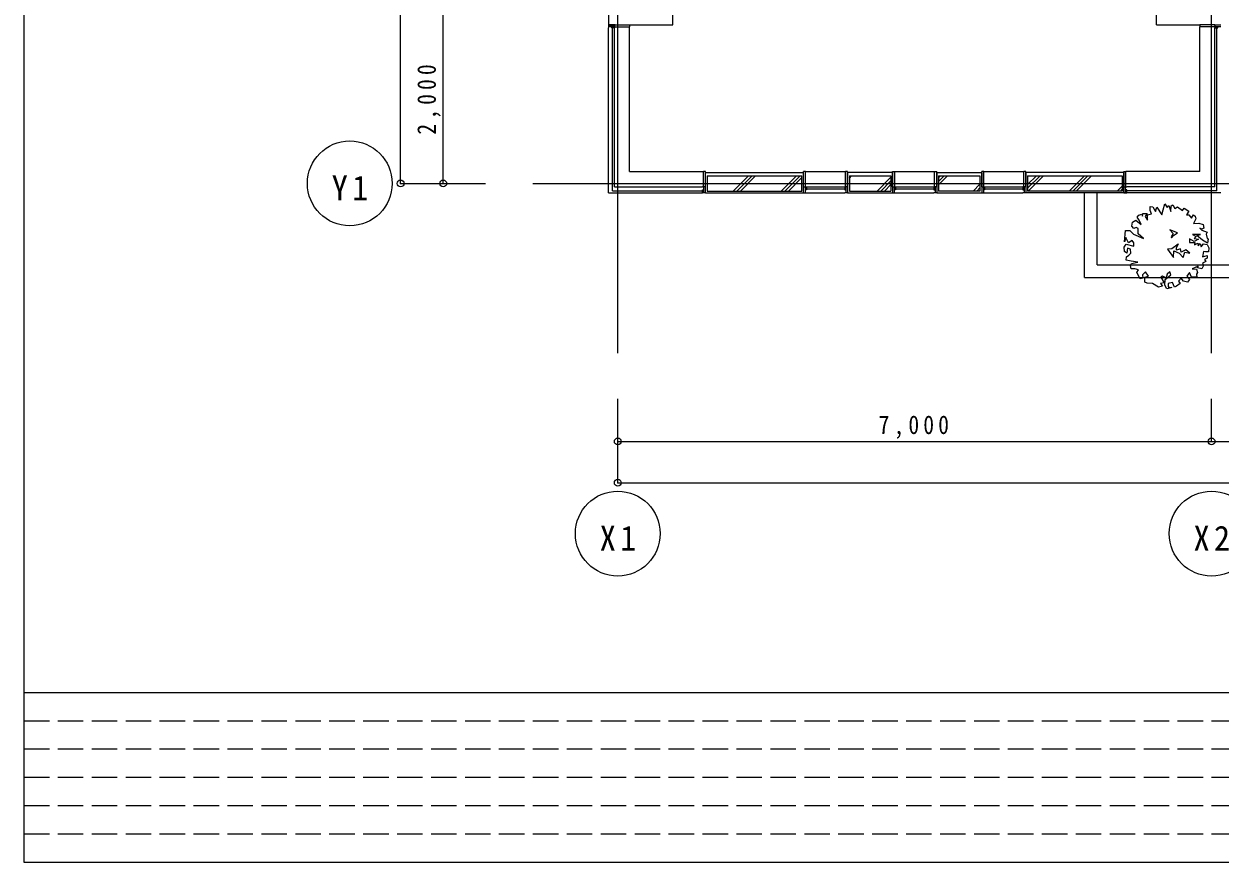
# Model space of a CAD drawing. Units: millimetres at full size, sheet at 1:100. Extents: x -20000 to 20000, y -13850 to 13850.
# Drawn here: x -20000 to -5900, y -13850 to -3970 of the extents above; entities that cross this region are included whole.
import ezdxf

# ---------------------------------------------------------------- set-up
doc = ezdxf.new("R2010")
doc.units = ezdxf.units.MM
doc.header["$LTSCALE"] = 100
doc.header["$PDMODE"] = 32
doc.header["$PDSIZE"] = 80
doc.linetypes.add('DASHED3', pattern=[4, 3, -1])
for name, color, linetype, lineweight in [('0-0_基準線', 5, 'Continuous', 9), ('0-1_仕上げ', 7, 'Continuous', 25), ('0-3_建具', 3, 'Continuous', 13), ('0-8_その他', 134, 'Continuous', 9), ('0-B_記号', 6, 'Continuous', 9), ('0-C_ハッチング', 134, 'Continuous', 9), ('0-D_寸法', 4, 'Continuous', 9), ('F-1_図枠', 7, 'Continuous', 25)]:
    doc.layers.add(name, color=color, linetype=linetype, lineweight=lineweight)
doc.styles.add('ＭＳ ゴシック', font='')
doc.styles.get('ＭＳ ゴシック').set_extended_font_data('MS Gothic')

msp = doc.modelspace()

# ---------------------------------------------------------------- linework, layer by layer
at = {"layer": '0-0_基準線', "color": 1}
for p, q in [((-13000, -7850), (-13000, 11150)), ((-6000, -7850), (-6000, 11150)), ((-14000, -5850), (14500, -5850))]:
    msp.add_line(p, q, dxfattribs=at)
at = {"layer": '0-1_仕上げ'}
for p, q in [((-13110, -2365), (-13110, -3980)), ((-6650, -3980), (-6650, -3200)), ((-13110, -3940), (-13110, -3980)), ((-13110, -3980), (-12350, -3980)), ((-13030, -3980), (-13110, -3980)), ((-6650, -3980), (-6130, -3980)), ((-11965, -5960), (-11965, -5720)), ((-11965, -5720), (-10810, -5720)), ((-9760, -5720), (-10290, -5720)), ((-9760, -5720), (-9760, -5960)), ((-9240, -5720), (-9240, -5960)), ((-9240, -5720), (-8710, -5720)), ((-7035, -5720), (-8190, -5720)), ((-11965, -5960), (-10810, -5960))]:
    msp.add_line(p, q, dxfattribs=at)
at = {"layer": '0-1_仕上げ', "color": 3, "lineweight": 13}
for p, q in [((-13040, -3980), (-13040, -4015)), ((-13040, -3980), (-12860, -3980)), ((-13040, -4005), (-12860, -4005)), ((-12860, -3980), (-12860, -4005)), ((-11990, -5890), (-11990, -5710)), ((-11965, -5710), (-11990, -5710)), ((-11965, -5890), (-11965, -5710)), ((-11965, -5890), (-12000, -5890))]:
    msp.add_line(p, q, dxfattribs=at)
at = {"layer": '0-1_仕上げ', "color": 5, "lineweight": 9}
for p, q in [((-11945, -5760), (-11945, -5940)), ((-11945, -5760), (-10830, -5760)), ((-10830, -5940), (-10830, -5760)), ((-10270, -5760), (-9780, -5760)), ((-10270, -5760), (-10270, -5940)), ((-9780, -5760), (-9780, -5940)), ((-9220, -5760), (-8730, -5760)), ((-9220, -5760), (-9220, -5940)), ((-8730, -5760), (-8730, -5940)), ((-8170, -5760), (-8170, -5940)), ((-11945, -5940), (-10830, -5940)), ((-10270, -5940), (-9780, -5940)), ((-8730, -5940), (-9220, -5940)), ((-7055, -5940), (-8170, -5940))]:
    msp.add_line(p, q, dxfattribs=at)
at = {"layer": '0-1_仕上げ'}
msp.add_lwpolyline([(-12350, -3980), (-12350, -3200), (-12870, -3200)], dxfattribs=at)
at = {"layer": '0-1_仕上げ', "color": 5, "lineweight": 9}
msp.add_lwpolyline([(-8170, -5760), (-7055, -5760), (-7055, -5940)], dxfattribs=at)
at = {"layer": '0-3_建具'}
for p, q in [((-13110, -3980), (-13110, -4015)), ((-13040, -4000), (-13110, -4000)), ((-13063, -5937), (-13063, -4015)), ((-10785, -5710), (-10810, -5710)), ((-10810, -5890), (-10810, -5710)), ((-10785, -5890), (-10785, -5710)), ((-10315, -5890), (-10315, -5710)), ((-10290, -5710), (-10315, -5710)), ((-10290, -5890), (-10290, -5710)), ((-9760, -5890), (-9760, -5710)), ((-9760, -5710), (-9735, -5710)), ((-9735, -5890), (-9735, -5710)), ((-9265, -5890), (-9265, -5710)), ((-9265, -5710), (-9240, -5710)), ((-9240, -5890), (-9240, -5710)), ((-8685, -5710), (-8710, -5710)), ((-8710, -5890), (-8710, -5710)), ((-8685, -5890), (-8685, -5710)), ((-8215, -5890), (-8215, -5710)), ((-8190, -5710), (-8215, -5710)), ((-8190, -5890), (-8190, -5710)), ((-11965, -5890), (-12000, -5890)), ((-11985, -5960), (-11985, -5890)), ((-10810, -5890), (-10775, -5890)), ((-10790, -5890), (-10790, -5960)), ((-10775, -5913), (-10325, -5913)), ((-10310, -5890), (-10310, -5960)), ((-9760, -5890), (-9725, -5890)), ((-9740, -5890), (-9740, -5960)), ((-9725, -5913), (-9275, -5913)), ((-9260, -5890), (-9260, -5960)), ((-8710, -5890), (-8675, -5890)), ((-8690, -5890), (-8690, -5960)), ((-8675, -5913), (-8225, -5913)), ((-8210, -5890), (-8210, -5960)), ((-13063, -5937), (-12000, -5937)), ((-10810, -5960), (-10775, -5960)), ((-10290, -5960), (-10325, -5960)), ((-9760, -5960), (-9725, -5960)), ((-9240, -5960), (-9275, -5960)), ((-8710, -5960), (-8675, -5960)), ((-8190, -5960), (-8225, -5960))]:
    msp.add_line(p, q, dxfattribs=at)
at = {"layer": '0-3_建具', "color": 4, "lineweight": 9}
for p, q in [((-13110, -5960), (-13110, -4015)), ((-13040, -5890), (-13040, -4015)), ((-12860, -5710), (-12860, -4005)), ((-12860, -5710), (-11990, -5710)), ((-10785, -5710), (-10315, -5710)), ((-9735, -5710), (-9265, -5710)), ((-8685, -5710), (-8215, -5710)), ((-13040, -5890), (-12000, -5890)), ((-10775, -5890), (-10325, -5890)), ((-9725, -5890), (-9275, -5890)), ((-8675, -5890), (-8225, -5890)), ((-13110, -5960), (-12000, -5960)), ((-10775, -5960), (-10325, -5960)), ((-9725, -5960), (-9275, -5960)), ((-8675, -5960), (-8225, -5960))]:
    msp.add_line(p, q, dxfattribs=at)
at = {"layer": '0-3_建具', "color": 7, "lineweight": 25}
for p, q in [((-10810, -5960), (-10810, -5720)), ((-10290, -5720), (-10290, -5960)), ((-8710, -5720), (-8710, -5960)), ((-8190, -5720), (-8190, -5960)), ((-7035, -5720), (-7035, -5890)), ((-10290, -5960), (-9760, -5960)), ((-9240, -5960), (-8710, -5960)), ((-5890, -5960), (-8190, -5960))]:
    msp.add_line(p, q, dxfattribs=at)
at = {"layer": '0-3_建具'}
for points in [[(-13040, -3980), (-13040, -4015), (-13075, -4015), (-13075, -4000)], [(-10810, -5890), (-10775, -5890), (-10775, -5925), (-10790, -5925)], [(-10290, -5890), (-10325, -5890), (-10325, -5925), (-10310, -5925)], [(-9760, -5890), (-9725, -5890), (-9725, -5925), (-9740, -5925)], [(-9240, -5890), (-9275, -5890), (-9275, -5925), (-9260, -5925)], [(-8710, -5890), (-8675, -5890), (-8675, -5925), (-8690, -5925)], [(-8190, -5890), (-8225, -5890), (-8225, -5925), (-8210, -5925)], [(-11965, -5960), (-12000, -5960), (-12000, -5925), (-11985, -5925)]]:
    msp.add_lwpolyline(points, dxfattribs=at)
at = {"layer": '0-8_その他', "color": 2, "lineweight": 13}
for p, q in [((-7500, -6960), (-7500, -5960)), ((-7350, -6810), (-7350, -5960)), ((-7350, -6810), (-2040, -6810)), ((-7500, -6960), (-1890, -6960))]:
    msp.add_line(p, q, dxfattribs=at)
at = {"layer": '0-8_その他'}
for points in [[(-6917.8, -6551.7), (-6936.6, -6521.2), (-6978.7, -6549.4), (-7011.5, -6488.5), (-7025.6, -6537.6), (-7013.9, -6404.1), (-6962.3, -6406.5), (-6920.2, -6448.6), (-6803.1, -6500.2), (-6864, -6444), (-6864, -6380.7), (-6889.7, -6369), (-6917.8, -6380.7), (-6941.3, -6352.6), (-6934.2, -6308.1), (-6892.1, -6284.7), (-6831.2, -6333.9), (-6852.3, -6282.4), (-6878, -6249.6), (-6856.9, -6226.2), (-6821.8, -6214.4), (-6812.5, -6235.5), (-6810.1, -6205.1), (-6760.9, -6205.1), (-6784.3, -6240.2), (-6753.9, -6284.7), (-6756.2, -6221.5), (-6709.4, -6207.4), (-6725.8, -6167.6), (-6725.8, -6120.8), (-6690.7, -6127.8), (-6662.6, -6179.3), (-6643.8, -6130.1), (-6587.6, -6219.1), (-6571.2, -6160.6), (-6550.1, -6092.7), (-6522, -6132.5), (-6503.3, -6111.4), (-6479.9, -6181.7), (-6475.2, -6116.1)], [(-6475.2, -6116.1), (-6458.8, -6102), (-6451.8, -6111.4)], [(-6451.8, -6111.4), (-6433, -6146.5), (-6400.3, -6127.8), (-6341.7, -6167.6), (-6323, -6141.8), (-6269.1, -6177), (-6294.9, -6219.1), (-6269.1, -6219.1), (-6238.7, -6258.9), (-6212.9, -6221.5), (-6194.2, -6235.5), (-6184.8, -6268.3), (-6215.2, -6324.5), (-6152, -6319.8), (-6100.5, -6336.2), (-6091.1, -6376), (-6116.9, -6390.1), (-6140.3, -6376), (-6114.5, -6401.8), (-6053.6, -6425.2), (-6063, -6448.6), (-6051.3, -6497.8), (-6041.9, -6504.9), (-6049, -6554), (-6107.5, -6518.9), (-6173.1, -6465), (-6130.9, -6453.3), (-6224.6, -6451), (-6180.1, -6474.4), (-6205.9, -6500.2), (-6154.3, -6507.2), (-6205.9, -6535.3), (-6262.1, -6502.5), (-6262.1, -6544.7), (-6198.8, -6544.7), (-6201.2, -6575.1), (-6161.4, -6554), (-6159, -6584.5), (-6133.3, -6558.7), (-6121.6, -6598.5)], [(-6547.8, -6982.6), (-6479.9, -6928.8), (-6491.6, -6891.3), (-6524.4, -6921.7), (-6533.8, -6963.9), (-6580.6, -6942.8), (-6599.3, -6956.9), (-6559.5, -7022.4), (-6604, -7031.8), (-6580.6, -7062.3), (-6625.1, -7074), (-6695.4, -7031.8), (-6758.6, -7024.8), (-6786.7, -7015.4), (-6786.7, -6956.9), (-6742.2, -6945.2), (-6779.7, -6891.3), (-6814.8, -6928.8), (-6810.1, -6968.6), (-6840.6, -6973.3), (-6882.7, -6900.7), (-6861.6, -6867.9), (-6903.8, -6858.5), (-6948.3, -6856.2), (-6957.7, -6816.3), (-6945.9, -6795.3), (-6871, -6778.9), (-6948.3, -6764.8), (-7006.8, -6753.1), (-7002.2, -6715.6), (-6974.1, -6696.9), (-6950.6, -6671.1), (-6955.3, -6624.3), (-6992.8, -6614.9), (-6999.8, -6673.5), (-7025.6, -6652.4), (-7030.3, -6600.9), (-7006.8, -6568.1), (-6917.8, -6591.5), (-6917.8, -6551.7)], [(-6121.6, -6598.5), (-6093.5, -6563.4), (-6051.3, -6570.4), (-6032.6, -6607.9), (-6037.2, -6654.7), (-6070, -6654.7), (-6095.8, -6652.4), (-6107.5, -6715.6), (-6051.3, -6701.6), (-6051.3, -6729.7), (-6081.7, -6746.1), (-6067.7, -6769.5), (-6107.5, -6790.6), (-6093.5, -6818.7), (-6116.9, -6858.5), (-6166.1, -6846.8), (-6159, -6825.7), (-6229.3, -6858.5), (-6177.8, -6860.8), (-6166.1, -6900.7), (-6177.8, -6921.7), (-6175.4, -6954.5), (-6236.3, -6954.5), (-6259.7, -6898.3), (-6292.5, -6942.8), (-6262.1, -6982.6), (-6283.2, -7015.4), (-6330, -7001.4), (-6358.1, -6968.6), (-6388.5, -7003.7), (-6369.8, -7031.8), (-6412, -7062.3), (-6437.7, -7074), (-6461.1, -7017.8), (-6510.3, -7031.8), (-6510.3, -7069.3), (-6468.2, -7076.3), (-6529.1, -7092.7), (-6552.5, -7050.5), (-6547.8, -6982.6)], [(-6393.2, -6568.1), (-6470.5, -6619.6), (-6519.7, -6626.6), (-6449.4, -6722.7), (-6444.8, -6645.4), (-6381.5, -6671.1), (-6337, -6722.7), (-6315.9, -6661.8), (-6255.1, -6671.1), (-6301.9, -6631.3), (-6358.1, -6661.8), (-6367.5, -6622), (-6412, -6636), (-6414.3, -6607.9), (-6388.5, -6558.7)]]:
    msp.add_lwpolyline(points, dxfattribs=at)
msp.add_lwpolyline([(-6472.9, -6493.1), (-6447.1, -6462.7), (-6402.6, -6432.3), (-6493.9, -6397.1), (-6451.8, -6441.6), (-6477.5, -6481.4)], close=True, dxfattribs=at)
at = {"layer": '0-B_記号'}
for centre in [(-16159.2, -5850), (-13000, -9978.1), (-6000, -9978.1)]:
    msp.add_circle(centre, 500, dxfattribs=at)
at = {"layer": '0-C_ハッチング', "color": 3, "lineweight": 13}
for p, q in [((-5960, -3980), (-6140, -3980)), ((-6140, -3980), (-6140, -4005)), ((-5960, -4005), (-6140, -4005)), ((-5960, -3980), (-5960, -4015)), ((-5960, -4000), (-5890, -4000)), ((-5937, -5937), (-5937, -4015)), ((-7035, -5890), (-7035, -5710)), ((-7035, -5710), (-7010, -5710)), ((-7010, -5890), (-7010, -5710)), ((-7035, -5890), (-7000, -5890)), ((-7035, -5890), (-7000, -5890)), ((-7015, -5960), (-7015, -5890)), ((-5937, -5937), (-7000, -5937))]:
    msp.add_line(p, q, dxfattribs=at)
at = {"layer": '0-C_ハッチング', "color": 4}
for p, q in [((-6140, -5710), (-6140, -4005)), ((-5960, -5890), (-5960, -4015)), ((-6140, -5710), (-7010, -5710)), ((-5960, -5890), (-7000, -5890)), ((-5890, -5960), (-7000, -5960))]:
    msp.add_line(p, q, dxfattribs=at)
at = {"layer": '0-C_ハッチング', "color": 7, "lineweight": 25}
for p, q in [((-5970, -3980), (-5890, -3980)), ((-7035, -5960), (-7035, -5720))]:
    msp.add_line(p, q, dxfattribs=at)
at = {"layer": '0-C_ハッチング'}
for p, q in [((-11945, -5764.9), (-11940.1, -5760)), ((-11639.3, -5940), (-11459.3, -5760)), ((-11596.9, -5940), (-11416.9, -5760)), ((-11554.4, -5940), (-11374.4, -5760)), ((-11073.6, -5940), (-10893.6, -5760)), ((-11031.2, -5940), (-10851.2, -5760)), ((-10270, -5786.9), (-10243.1, -5760)), ((-10270, -5786.9), (-10243.1, -5760)), ((-9942.2, -5940), (-9780, -5777.8)), ((-9942.2, -5940), (-9780, -5777.8)), ((-9220, -5868.3), (-9111.7, -5760)), ((-9220, -5825.9), (-9154.1, -5760)), ((-9220, -5783.5), (-9196.5, -5760)), ((-8170, -5907.3), (-8022.7, -5760)), ((-8170, -5864.8), (-8065.2, -5760)), ((-8170, -5907.3), (-8022.7, -5760)), ((-8170, -5864.8), (-8065.2, -5760)), ((-8160.3, -5940), (-7980.3, -5760)), ((-8160.3, -5940), (-7980.3, -5760)), ((-7679.5, -5940), (-7499.5, -5760)), ((-7679.5, -5940), (-7499.5, -5760)), ((-7637.1, -5940), (-7457.1, -5760)), ((-7637.1, -5940), (-7457.1, -5760)), ((-7594.6, -5940), (-7414.6, -5760)), ((-7594.6, -5940), (-7414.6, -5760)), ((-10988.7, -5940), (-10830, -5781.3)), ((-9899.8, -5940), (-9780, -5820.2)), ((-9899.8, -5940), (-9780, -5820.2)), ((-9857.4, -5940), (-9780, -5862.6)), ((-9857.4, -5940), (-9780, -5862.6)), ((-8810.9, -5940), (-8730, -5859.1)), ((-8768.4, -5940), (-8730, -5901.6)), ((-7113.8, -5940), (-7055, -5881.2)), ((-7113.8, -5940), (-7055, -5881.2)), ((-7071.4, -5940), (-7055, -5923.6)), ((-7071.4, -5940), (-7055, -5923.6))]:
    msp.add_line(p, q, dxfattribs=at)
at = {"layer": '0-C_ハッチング', "color": 3, "lineweight": 13}
for points in [[(-5960, -3980), (-5960, -4015), (-5925, -4015), (-5925, -4000)], [(-7035, -5960), (-7000, -5960), (-7000, -5925), (-7015, -5925)]]:
    msp.add_lwpolyline(points, dxfattribs=at)
at = {"layer": '0-D_寸法'}
for p, q in [((-15559.2, -5850), (-15559.2, 10150)), ((-15057.2, -5850), (-15057.2, -3850)), ((-15559.2, -5850), (-15059.2, -5850)), ((-15057.2, -5850), (-14557.2, -5850)), ((-13000, -8891.3), (-13000, -8391.3)), ((-6000, -8891.3), (-6000, -8391.3)), ((-13000, -9378.1), (-13000, -8878.1)), ((-13000, -8891.3), (-6000, -8891.3)), ((-6000, -8891.3), (-1000, -8891.3)), ((-13000, -9378.1), (12000, -9378.1))]:
    msp.add_line(p, q, dxfattribs=at)
for p in [(-15559.2, -5850), (-15057.2, -5850), (-13000, -8891.3), (-6000, -8891.3), (-13000, -9378.1)]:
    msp.add_point(p, dxfattribs=at)
at = {"layer": 'F-1_図枠'}
for p, q in [((-20000, 13850), (-20000, -13850)), ((-20000, -11850), (20000, -11850)), ((-20000, -13850), (20000, -13850))]:
    msp.add_line(p, q, dxfattribs=at)
at = {"layer": 'F-1_図枠', "color": 4, "linetype": 'DASHED3', "lineweight": 9}
for p, q in [((-20000, -12183.3), (-4000, -12183.3)), ((-20000, -12516.7), (-4000, -12516.7)), ((-20000, -12850), (-4000, -12850)), ((-20000, -13183.3), (-4000, -13183.3)), ((-20000, -13516.7), (-4000, -13516.7))]:
    msp.add_line(p, q, dxfattribs=at)

# ---------------------------------------------------------------- texts
at = {"layer": '0-B_記号', "color": 7, "char_height": 293.3, "attachment_point": 7, "style": 'ＭＳ ゴシック'}
for s, insert in [('\\T1.27;\\W0.95;Y1', (-16371.7, -6050)), ('\\T1.27;\\W0.95;X1', (-13212.5, -10178.1)), ('\\T1.27;\\W0.95;X2', (-6212.5, -10178.1))]:
    msp.add_mtext(s, dxfattribs=dict(at, insert=insert))
at = {"layer": '0-D_寸法', "color": 7, "insert": (-15087.2, -5275), "char_height": 219.9, "attachment_point": 7, "rotation": 90, "style": 'ＭＳ ゴシック'}
msp.add_mtext('\\T1.38;\\W0.85;2,000', dxfattribs=at)
at = {"layer": '0-D_寸法', "color": 7, "insert": (-9925, -8861.3), "char_height": 219.9, "attachment_point": 7, "style": 'ＭＳ ゴシック'}
msp.add_mtext('\\T1.38;\\W0.85;7,000', dxfattribs=at)

doc.saveas('drawing.dxf')
